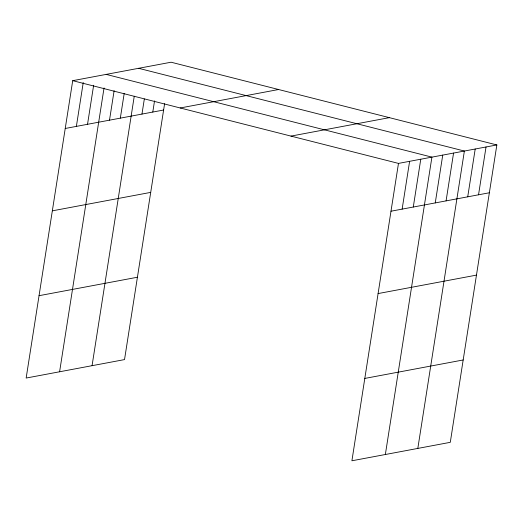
<?xml version="1.0" encoding="UTF-8"?>
<svg xmlns="http://www.w3.org/2000/svg" width="523" height="523" viewBox="0 0 523 523"><rect width="100%" height="100%" fill="white"/><g stroke="black" fill="none" stroke-linecap="round" stroke-linejoin="round"><path stroke-width="0.78" d="M496.85 144.949L398.474 163.405L351.907 460.783L450.283 442.327L496.85 144.949L171.093 62.217L72.717 80.673L26.15 378.051L124.526 359.595L164.608 103.652M76.378 126.389L83.242 82.562M87.531 124.297L93.643 85.256M59.596 371.775L104.044 87.942M109.503 120.179L114.119 90.695M120.323 118.146L124.193 93.447M92.061 365.688L134.261 96.199M141.968 114.086L144.335 98.945M152.788 112.059L154.533 100.9M402.135 209.128L409.62 161.313M413.281 207.036L420.773 159.221M385.353 454.507L431.92 157.129L106.169 74.397M435.254 202.911L442.739 155.102M446.08 200.884L453.565 153.069M417.818 448.42L464.385 151.042L138.634 68.304M467.719 196.825L475.204 149.009M478.538 194.791L486.03 146.983M65.231 128.481L163.607 110.026M180.219 107.973L278.596 89.518M290.971 136.104L389.354 117.649M52.333 210.841L150.709 192.386M390.988 211.214L489.365 192.765M39.048 295.691L137.425 277.236M378.09 293.573L476.466 275.118M364.799 378.43L463.175 359.974M72.717 80.673L398.474 163.405"/></g></svg>
